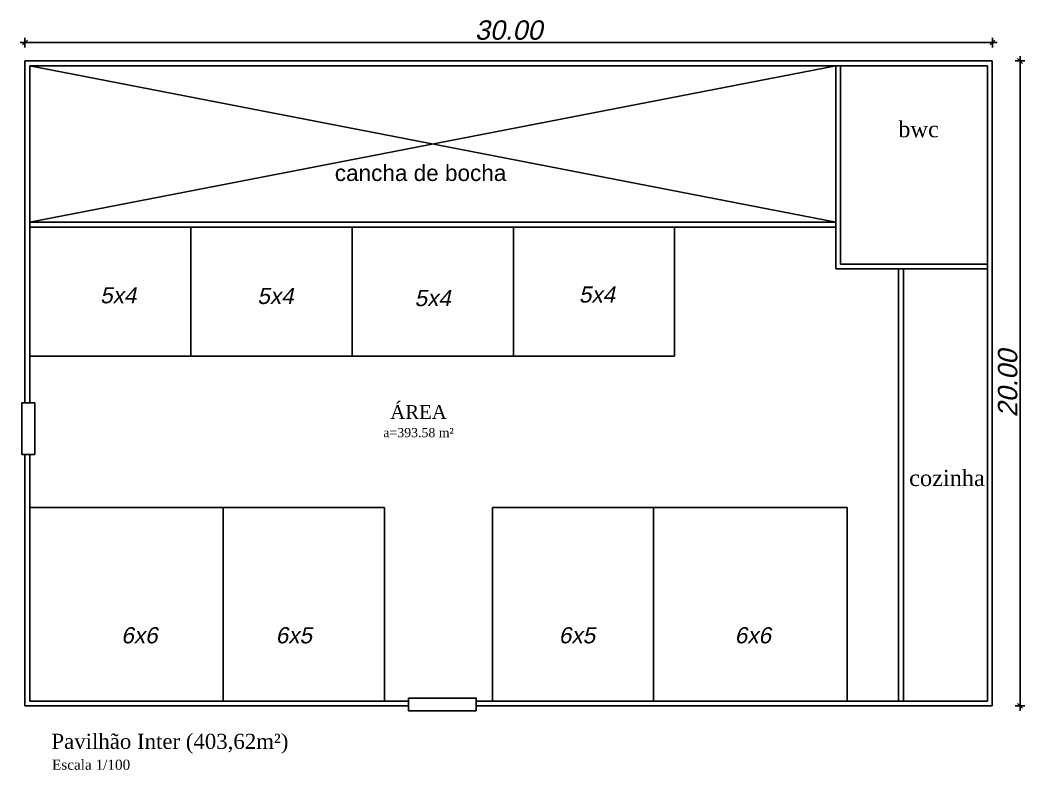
# Model space of a CAD drawing. Header units: metres. Extents: x 2113 to 5678, y -2764 to 956.
# Drawn here: x 4014.63 to 4045.8, y -1402.4 to -1379.15 of the extents above; entities that cross this region are included whole.
import ezdxf

# ---------------------------------------------------------------- set-up
doc = ezdxf.new("R2010")
doc.units = ezdxf.units.M
doc.header["$MEASUREMENT"] = 0
for name, color, linetype in [('COTASOK', 1, 'Continuous'), ('PAREDE', 7, 'Continuous'), ('TextoÁreas', 7, 'Continuous')]:
    doc.layers.add(name, color=color, linetype=linetype)
doc.styles.add('JEF', font='times.ttf', dxfattribs={"height": 0.3})
doc.styles.add('ROMANS', font='romans.shx')
doc.styles.add('TimesNewRoman', font='times.ttf')
doc.styles.add('util2000', font='arial.ttf', dxfattribs={"oblique": 12.000028})
doc.dimstyles.new('int_1-50_m_MS_50', dxfattribs={"dimscale": 0.05, "dimtxt": 3, "dimasz": 1.5, "dimexe": 1, "dimexo": 0, "dimgap": 0.75, "dimtad": 1, "dimzin": 1, "dimdsep": 46, "dimtxsty": 'util2000', "dimblk": '_U2_SETA01', "dimcen": 1.5, "dimse1": 1, "dimse2": 1, "dimclrd": 1, "dimclre": 1, "dimclrt": 1, "dimazin": 3, "dimtfac": 1, "dimtix": 1, "dimtmove": 1, "dimatfit": 3, "dimldrblk": '_U2_SETA02', "dimfxl": 1, "dimtzin": 12, "dimarcsym": 0})

# ---------------------------------------------------------------- blocks, each defined once
blk = doc.blocks.new('_U2_SETA01')
at = {"color": 0}
for p, q in [((-1, 0), (1, 0)), ((0, -1), (0, 1))]:
    blk.add_line(p, q, dxfattribs=at)
blk.add_line((-0.5, -0.5), (0.5, 0.5))
blk = doc.blocks.new('*D378')
at = {"layer": 'Defpoints', "color": 0, "ltscale": 0.3, "transparency": 16777216}
for p in [(4044.791, -1379.846), (4014.782, -1380.417), (4044.791, -1380.417)]:
    blk.add_point(p, dxfattribs=at)
at = {"layer": 'PAREDE', "color": 1, "lineweight": -2, "ltscale": 0.3, "transparency": 16777216}
blk.add_line((4014.932, -1379.846), (4044.641, -1379.846), dxfattribs=at)
at = {"layer": 'PAREDE', "color": 1, "lineweight": -2, "ltscale": 0.3, "transparency": 16777216, "xscale": 0.15, "yscale": 0.15, "zscale": 0.15, "rotation": 180}
blk.add_blockref('_U2_SETA01', (4014.782, -1379.846), dxfattribs=at)
at = {"layer": 'PAREDE', "color": 1, "lineweight": -2, "ltscale": 0.3, "transparency": 16777216, "xscale": 0.15, "yscale": 0.15, "zscale": 0.15}
blk.add_blockref('_U2_SETA01', (4044.791, -1379.846), dxfattribs=at)
at = {"layer": 'PAREDE', "color": 1, "ltscale": 0.3, "transparency": 16777216, "insert": (4029.787, -1379.464), "char_height": 0.3, "attachment_point": 5, "style": 'util2000'}
blk.add_mtext('{\\H2x;30.00}', dxfattribs=at)
blk = doc.blocks.new('_U2_SETA02')
blk.add_solid([(-1, -0.17), (0, 0), (-1, 0.17)])
blk = doc.blocks.new('*D379')
at = {"layer": 'Defpoints', "color": 0, "ltscale": 0.3, "transparency": 16777216}
for p in [(4044.791, -1380.417), (4044.818, -1400.417), (4045.647, -1400.417)]:
    blk.add_point(p, dxfattribs=at)
at = {"layer": 'PAREDE', "color": 1, "lineweight": -2, "ltscale": 0.3, "transparency": 16777216}
blk.add_line((4045.647, -1380.567), (4045.647, -1400.267), dxfattribs=at)
at = {"layer": 'PAREDE', "color": 1, "lineweight": -2, "ltscale": 0.3, "transparency": 16777216, "xscale": 0.15, "yscale": 0.15, "zscale": 0.15}
for p, rotation in [((4045.647, -1380.417), 90), ((4045.647, -1400.417), 270)]:
    blk.add_blockref('_U2_SETA01', p, dxfattribs=dict(at, rotation=rotation))
at = {"layer": 'PAREDE', "color": 1, "ltscale": 0.3, "transparency": 16777216, "insert": (4045.265, -1390.417), "char_height": 0.3, "attachment_point": 5, "rotation": 90, "style": 'util2000'}
blk.add_mtext('{\\H2x;20.00}', dxfattribs=at)

msp = doc.modelspace()

# ---------------------------------------------------------------- linework, layer by layer
at = {"layer": 'PAREDE'}
for p, q in [((4014.782, -1380.417), (4014.782, -1391.017)), ((4044.782, -1380.417), (4014.782, -1380.417)), ((4014.932, -1380.567), (4014.932, -1391.017)), ((4044.632, -1380.567), (4014.932, -1380.567)), ((4014.932, -1380.567), (4039.932, -1385.417)), ((4039.932, -1380.567), (4014.932, -1385.417)), ((4039.932, -1386.867), (4039.932, -1380.567)), ((4040.082, -1386.717), (4040.082, -1380.567)), ((4044.632, -1400.267), (4044.632, -1380.567)), ((4044.782, -1400.417), (4044.782, -1380.417)), ((4039.932, -1385.417), (4014.932, -1385.417)), ((4039.932, -1385.417), (4014.932, -1385.417)), ((4039.932, -1385.567), (4014.932, -1385.567)), ((4039.932, -1385.567), (4014.932, -1385.567)), ((4019.932, -1385.567), (4019.932, -1389.567)), ((4024.932, -1385.567), (4024.932, -1389.567)), ((4029.932, -1385.567), (4029.932, -1389.567)), ((4034.932, -1385.567), (4034.932, -1389.567)), ((4044.632, -1386.717), (4040.082, -1386.717)), ((4044.632, -1386.867), (4039.932, -1386.867)), ((4041.878, -1400.267), (4041.878, -1386.867)), ((4042.028, -1400.267), (4042.028, -1386.867)), ((4034.932, -1389.567), (4014.932, -1389.567)), ((4014.782, -1392.617), (4014.782, -1400.417)), ((4014.932, -1392.617), (4014.932, -1400.267)), ((4014.932, -1394.267), (4025.932, -1394.267)), ((4020.932, -1394.267), (4020.932, -1400.267)), ((4025.932, -1394.267), (4025.932, -1400.267)), ((4029.282, -1394.267), (4029.282, -1400.267)), ((4040.282, -1394.267), (4029.282, -1394.267)), ((4034.282, -1394.267), (4034.282, -1400.267)), ((4040.282, -1400.267), (4040.282, -1394.267)), ((4014.782, -1400.417), (4026.682, -1400.417)), ((4014.932, -1400.267), (4026.682, -1400.267)), ((4028.782, -1400.267), (4044.632, -1400.267)), ((4028.782, -1400.417), (4044.782, -1400.417))]:
    msp.add_line(p, q, dxfattribs=at)
for points in [[(4014.687, -1392.617), (4015.087, -1392.617), (4015.087, -1391.017), (4014.687, -1391.017)], [(4028.782, -1400.574), (4028.782, -1400.174), (4026.682, -1400.174), (4026.682, -1400.574)]]:
    msp.add_lwpolyline(points, close=True, dxfattribs=at)

# ---------------------------------------------------------------- texts
at = {"layer": 'COTASOK', "style": 'JEF'}
msp.add_text('Pavilhão Inter (403,62m²)', height=0.46875, dxfattribs=at).set_placement((4015.604, -1401.75))
at = {"layer": 'COTASOK', "insert": (4015.622, -1402.084), "char_height": 0.3125, "width": 11.83437, "attachment_point": 1, "style": 'JEF'}
msp.add_mtext('Escala 1/100', dxfattribs=at)
at = {"layer": 'PAREDE', "char_height": 0.5, "attachment_point": 1, "rotation": 0, "style": 'ROMANS'}
for s, insert, width in [('{\\fTimes New Roman|b0|i0|c0|p18;bwc}', (4041.869, -1382.284), 1.28891), ('{\\fTimes New Roman|b0|i0|c0|p18;bwc}', (4041.869, -1382.284), 1.28891), ('{\\f@Arial Unicode MS|b0|i0|c0|p34;\\C256;cancha de bocha}', (4024.393, -1383.64), 6.51931), ('{\\fTimes New Roman|b0|i0|c0|p18;cozinha}', (4042.206, -1393.099), 1.28891)]:
    msp.add_mtext(s, dxfattribs=dict(at, insert=insert, width=width))
at = {"layer": 'PAREDE', "color": 1, "char_height": 0.5, "attachment_point": 7, "rotation": 359.9678, "style": 'util2000'}
for s, insert in [('{\\f@Arial Unicode MS|b0|i0|c0|p34;\\C256;5x4}', (4017.112, -1387.94)), ('{\\f@Arial Unicode MS|b0|i0|c0|p34;\\C256;5x4}', (4031.961, -1387.918)), ('{\\f@Arial Unicode MS|b0|i0|c0|p34;\\C256;5x4}', (4021.988, -1387.962)), ('{\\f@Arial Unicode MS|b0|i0|c0|p34;\\C256;5x4}', (4026.865, -1388.028)), ('{\\f@Arial Unicode MS|b0|i0|c0|p34;\\C256;6x6}', (4017.769, -1398.484)), ('{\\f@Arial Unicode MS|b0|i0|c0|p34;\\C256;6x5}', (4022.558, -1398.484)), ('{\\f@Arial Unicode MS|b0|i0|c0|p34;\\C256;6x5}', (4031.339, -1398.484)), ('{\\f@Arial Unicode MS|b0|i0|c0|p34;\\C256;6x6}', (4036.795, -1398.484))]:
    msp.add_mtext(s, dxfattribs=dict(at, insert=insert))
at = {"layer": 'TextoÁreas', "insert": (4026.989, -1391.59), "char_height": 0.42625, "attachment_point": 5, "style": 'TimesNewRoman'}
msp.add_mtext('{\\C5;ÁREA}\\P{\\H0.6667x;\\C1;a=393.58 m²}', dxfattribs=at)

# ---------------------------------------------------------------- dimensions: what is measured, and where the dimension line sits
at = {"layer": 'PAREDE', "ltscale": 0.3}
dim = msp.add_linear_dim(base=(4044.791, -1379.846), p1=(4014.782, -1380.417), p2=(4044.791, -1380.417), text='{\\H2x;30.00}', dimstyle='int_1-50_m_MS_50', override={"dimscale": 0.1}, dxfattribs=at)
dim.commit()
dim.dimension.update_dxf_attribs({"geometry": '*D378', "text_midpoint": (4029.787, -1379.464)})
dim = msp.add_linear_dim(base=(4045.647, -1400.417), p1=(4044.791, -1380.417), p2=(4044.818, -1400.417), angle=90, text='{\\H2x;<>}', dimstyle='int_1-50_m_MS_50', override={"dimscale": 0.1}, dxfattribs=at)
dim.commit()
dim.dimension.update_dxf_attribs({"geometry": '*D379', "text_midpoint": (4045.265, -1390.417)})

doc.saveas('drawing.dxf')
